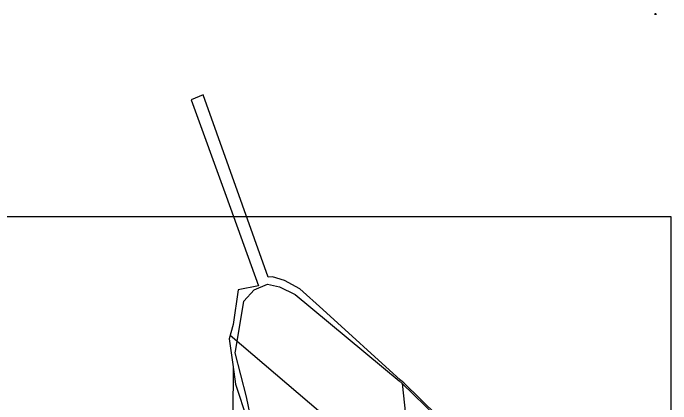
# Model space of a CAD drawing. Extents: x 112679 to 115315, y 1093188 to 1107835.
# Drawn here: x 114538 to 115267, y 1095069 to 1095501 of the extents above; entities that cross this region are included whole.
import ezdxf

# ---------------------------------------------------------------- set-up
doc = ezdxf.new("R2010")
doc.units = 0
doc.header["$MEASUREMENT"] = 0
doc.header["$PDMODE"] = 34
doc.header["$PDSIZE"] = 1
doc.layers.add('020100', color=7, linetype='CONTINUOUS')
doc.layers.add('tn_lai', color=7, linetype='CONTINUOUS')
picture_1 = doc.add_image_def('image1.jpg', size_in_pixel=(6552, 8121))

msp = doc.modelspace()

# ---------------------------------------------------------------- linework, layer by layer
at = {"layer": '020100', "color": 5, "linetype": 'Continuous'}
for points in [[(115008.39, 1095055.11), (114970.97, 1095091.65), (114967.35, 1095094.9), (114881.52, 1095173.01), (114855.89, 1095196.04), (114838.91, 1095205.06), (114825.5, 1095209.21), (114820.59, 1095208.61), (114748.55, 1095410.58), (114735.37, 1095404.9), (114774.03, 1095298.37), (114810.01, 1095199.24), (114787.68, 1095194.65), (114782.04, 1095156.51), (114777.54, 1095140.41), (114781.82, 1095109.47), (114781.57, 1095056.21)], [(114803.92, 1095042.29), (114796.69, 1095076.19), (114784.3, 1095124.91), (114784.9, 1095128.87), (114793.84, 1095182.08), (114805.3, 1095194.71), (114820.12, 1095200.98), (114833.4, 1095198.01), (114850.71, 1095189.72), (114965.8, 1095094.08), (114969.39, 1095091.1), (115007.31, 1095054.06)], [(114992.5, 1094870.93), (114986.25, 1094930.51), (114984.13, 1094950.66), (114983.6, 1094955.71), (114982.01, 1094970.81), (114778.62, 1095144.27), (114777.54, 1095140.41), (114781.47, 1095112), (114784.46, 1095090.42), (114797.39, 1095051.41), (114833.26, 1094986.38), (114992.5, 1094870.93)], [(114982.01, 1094970.81), (114983.6, 1094955.71), (114984.13, 1094950.66), (114986.25, 1094930.51), (114992.5, 1094870.93), (114993, 1094866.16), (115017.61, 1094799), (115114.88, 1094822.97), (115090.97, 1094871.99), (115083.01, 1094892), (115074.99, 1094925.95), (115059.46, 1094955.44), (115040.19, 1094992.03), (115007.31, 1095054.06), (114969.39, 1095091.1), (114982.01, 1094970.81)]]:
    msp.add_lwpolyline(points, dxfattribs=at)
at = {"layer": 'tn_lai', "color": 2, "linetype": 'Continuous'}
msp.add_point((115250, 1095500), dxfattribs=at)

# ---------------------------------------------------------------- pictures from other files: only their frames are drawn
image = msp.add_image(picture_1, insert=(112679.19, 1095276.05), size_in_units=(2087.86, 2587.84), rotation=-90, dxfattribs=at)
image.dxf.flags = 7

doc.saveas('drawing.dxf')
